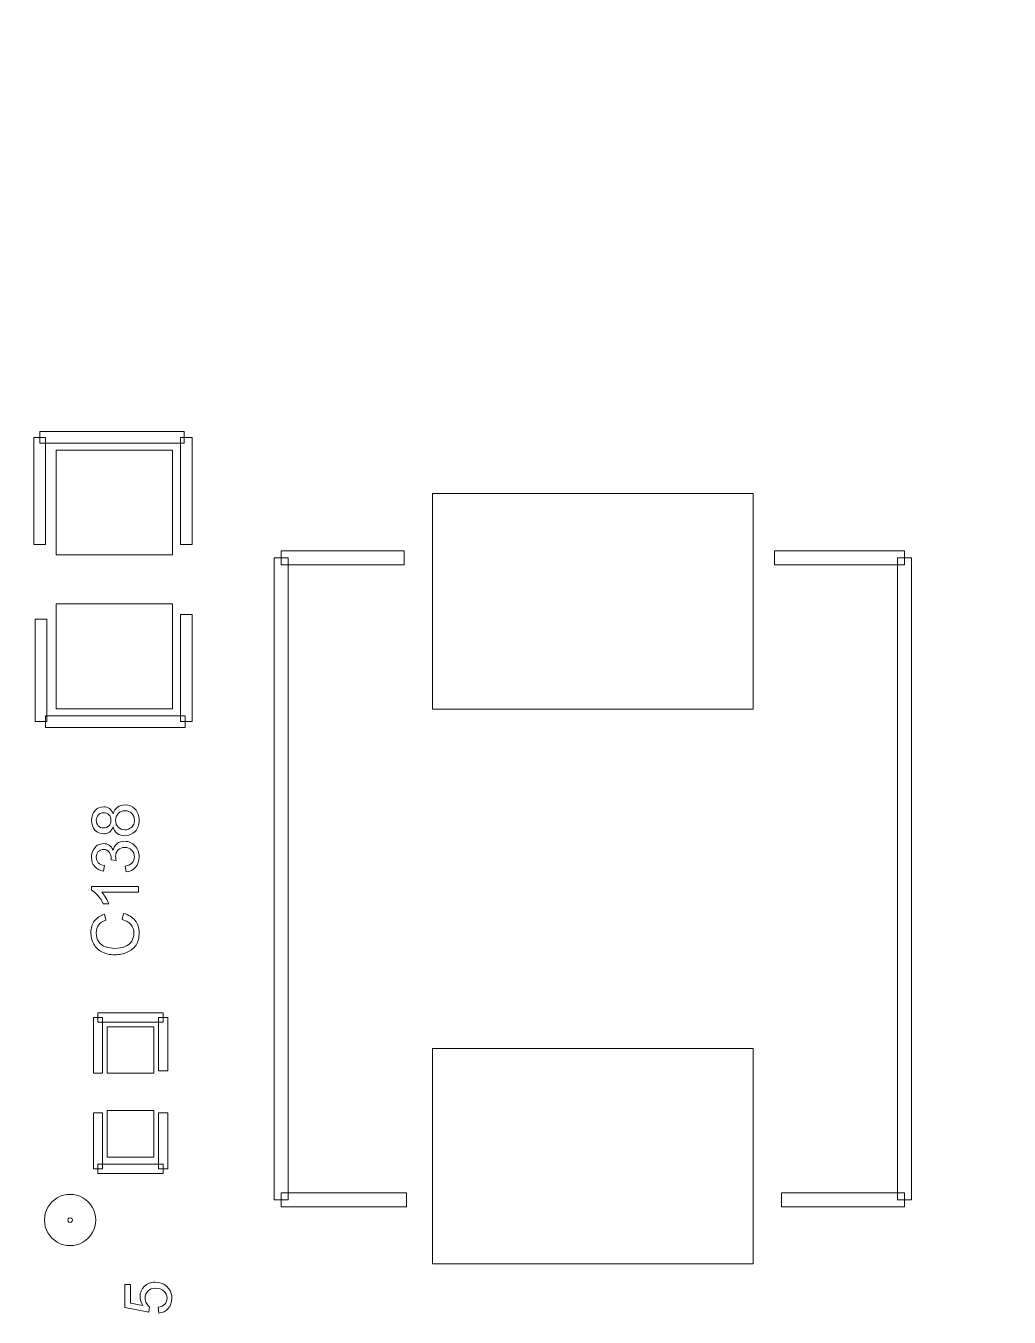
# Model space of a CAD drawing. Header units: millimetres. Extents: x -90 to 99, y -65 to 67.
# Drawn here: x 17.19 to 27.92, y -52.29 to -38.21 of the extents above; entities that cross this region are included whole.
import ezdxf

# ---------------------------------------------------------------- set-up
doc = ezdxf.new("R2010")
doc.units = ezdxf.units.MM
doc.header["$MEASUREMENT"] = 0
for name, color, linetype in [('BG_OUTLINE', 7, 'Continuous'), ('PG_SILKSCREEN_TOP', 7, 'Continuous'), ('PIN_TOP', 7, 'Continuous'), ('RD_SILKSCREEN_TOP', 7, 'Continuous')]:
    doc.layers.add(name, color=color, linetype=linetype)

msp = doc.modelspace()

# ---------------------------------------------------------------- linework, layer by layer
at = {"layer": 'BG_OUTLINE', "color": 3, "lineweight": 9}
msp.add_open_spline([(-71.7269, -61.8795), (-71.7269, -61.8795), (-71.7343, 42.2681), (-71.7343, 42.2681), (-71.7343, 42.2681), (-71.7348, 43.0066), (-71.4419, 43.715), (-70.92, 44.2375), (-70.92, 44.2375), (-70.3982, 44.76), (-69.6866, 45.0538), (-68.9482, 45.0543), (-68.9482, 45.0543), (-68.9482, 45.0543), (75.2046, 45.0543), (75.2046, 45.0543), (75.2046, 45.0543), (76.8319, 45.0552), (78.1763, 43.7805), (78.2661, 42.1556), (78.2661, 42.1556), (78.2661, 42.1556), (78.2661, 31.2814), (78.2661, 31.2814), (78.2661, 31.2814), (78.2661, 31.2814), (72.2646, 31.2814), (72.2646, 31.2814), (72.2646, 31.2814), (72.2646, 31.2814), (72.2646, 26.9814), (72.2646, 26.9814), (72.2646, 26.9814), (72.2646, 26.9814), (78.2661, 26.9814), (78.2661, 26.9814), (78.2661, 26.9814), (78.2661, 26.9814), (78.2661, 18.6553), (78.2661, 18.6553), (78.2661, 18.6553), (78.2661, 18.6553), (72.2496, 18.6553), (72.2496, 18.6553), (72.2496, 18.6553), (72.2496, 18.6553), (72.2496, 14.3553), (72.2496, 14.3553), (72.2496, 14.3553), (72.2496, 14.3553), (78.2661, 14.3553), (78.2661, 14.3553), (78.2661, 14.3553), (78.2661, 14.3553), (78.2661, 9.255), (78.2661, 9.255), (78.2661, 9.255), (78.2661, 9.255), (72.2648, 9.255), (72.2648, 9.255), (72.2648, 9.255), (72.2648, 9.255), (72.2648, 4.955), (72.2648, 4.955), (72.2648, 4.955), (72.2648, 4.955), (78.2661, 4.955), (78.2661, 4.955), (78.2661, 4.955), (78.2661, 4.955), (78.2661, -3.3762), (78.2661, -3.3762), (78.2661, -3.3762), (78.2661, -3.3762), (72.2445, -3.3762), (72.2445, -3.3762), (72.2445, -3.3762), (72.2445, -3.3762), (72.2445, -7.6762), (72.2445, -7.6762), (72.2445, -7.6762), (72.2445, -7.6762), (78.2661, -7.6762), (78.2661, -7.6762), (78.2661, -7.6762), (78.2661, -7.6762), (78.2661, -12.7615), (78.2661, -12.7615), (78.2661, -12.7615), (78.2661, -12.7615), (72.2651, -12.7615), (72.2651, -12.7615), (72.2651, -12.7615), (72.2651, -12.7615), (72.2651, -17.0615), (72.2651, -17.0615), (72.2651, -17.0615), (72.2651, -17.0615), (78.2661, -17.0615), (78.2661, -17.0615), (78.2661, -17.0615), (78.2661, -17.0615), (78.2661, -25.4097), (78.2661, -25.4097), (78.2661, -25.4097), (78.2661, -25.4097), (72.2656, -25.4097), (72.2656, -25.4097), (72.2656, -25.4097), (72.2656, -25.4097), (72.2656, -29.7097), (72.2656, -29.7097), (72.2656, -29.7097), (72.2656, -29.7097), (78.2661, -29.7097), (78.2661, -29.7097), (78.2661, -29.7097), (78.2661, -29.7097), (78.2661, -34.793), (78.2661, -34.793), (78.2661, -34.793), (78.2661, -34.793), (72.2679, -34.793), (72.2679, -34.793), (72.2679, -34.793), (72.2679, -34.793), (72.2679, -39.0929), (72.2679, -39.0929), (72.2679, -39.0929), (72.2679, -39.0929), (78.2661, -39.0929), (78.2661, -39.0929), (78.2661, -39.0929), (78.2661, -39.0929), (78.2661, -47.4269), (78.2661, -47.4269), (78.2661, -47.4269), (78.2661, -47.4269), (72.2679, -47.4269), (72.2679, -47.4269), (72.2679, -47.4269), (72.2679, -47.4269), (72.2679, -51.7269), (72.2679, -51.7269), (72.2679, -51.7269), (72.2679, -51.7269), (78.2661, -51.7269), (78.2661, -51.7269), (78.2661, -51.7269), (78.2661, -51.7269), (78.2661, -51.8138), (78.2661, -51.8138), (78.2661, -51.8138), (78.2661, -51.8138), (78.2656, -61.8468), (78.2656, -61.8468), (78.2656, -61.8468), (78.2661, -62.6669), (77.9407, -63.4536), (77.3612, -64.0339), (77.3612, -64.0339), (76.7817, -64.6142), (75.9915, -64.9405), (75.1713, -64.941), (75.1713, -64.941), (75.1713, -64.941), (-68.6609, -64.9456), (-68.6609, -64.9456), (-68.6609, -64.9456), (-69.4735, -64.9461), (-70.2531, -64.6237), (-70.8281, -64.0495), (-70.8281, -64.0495), (-71.4031, -63.4752), (-71.7264, -62.6922), (-71.7269, -61.8795)], degree=3, knots=[0, 0, 0, 0, 0.0227273, 0.0227273, 0.0227273, 0.0227273, 0.0454545, 0.0454545, 0.0454545, 0.0454545, 0.0681818, 0.0681818, 0.0681818, 0.0681818, 0.0909091, 0.0909091, 0.0909091, 0.0909091, 0.1136364, 0.1136364, 0.1136364, 0.1136364, 0.1363636, 0.1363636, 0.1363636, 0.1363636, 0.1590909, 0.1590909, 0.1590909, 0.1590909, 0.1818182, 0.1818182, 0.1818182, 0.1818182, 0.2045455, 0.2045455, 0.2045455, 0.2045455, 0.2272727, 0.2272727, 0.2272727, 0.2272727, 0.25, 0.25, 0.25, 0.25, 0.2727273, 0.2727273, 0.2727273, 0.2727273, 0.2954545, 0.2954545, 0.2954545, 0.2954545, 0.3181818, 0.3181818, 0.3181818, 0.3181818, 0.3409091, 0.3409091, 0.3409091, 0.3409091, 0.3636364, 0.3636364, 0.3636364, 0.3636364, 0.3863636, 0.3863636, 0.3863636, 0.3863636, 0.4090909, 0.4090909, 0.4090909, 0.4090909, 0.4318182, 0.4318182, 0.4318182, 0.4318182, 0.4545455, 0.4545455, 0.4545455, 0.4545455, 0.4772727, 0.4772727, 0.4772727, 0.4772727, 0.5, 0.5, 0.5, 0.5, 0.5227273, 0.5227273, 0.5227273, 0.5227273, 0.5454545, 0.5454545, 0.5454545, 0.5454545, 0.5681818, 0.5681818, 0.5681818, 0.5681818, 0.5909091, 0.5909091, 0.5909091, 0.5909091, 0.6136364, 0.6136364, 0.6136364, 0.6136364, 0.6363636, 0.6363636, 0.6363636, 0.6363636, 0.6590909, 0.6590909, 0.6590909, 0.6590909, 0.6818182, 0.6818182, 0.6818182, 0.6818182, 0.7045455, 0.7045455, 0.7045455, 0.7045455, 0.7272727, 0.7272727, 0.7272727, 0.7272727, 0.75, 0.75, 0.75, 0.75, 0.7727273, 0.7727273, 0.7727273, 0.7727273, 0.7954545, 0.7954545, 0.7954545, 0.7954545, 0.8181818, 0.8181818, 0.8181818, 0.8181818, 0.8409091, 0.8409091, 0.8409091, 0.8409091, 0.8636364, 0.8636364, 0.8636364, 0.8636364, 0.8863636, 0.8863636, 0.8863636, 0.8863636, 0.9090909, 0.9090909, 0.9090909, 0.9090909, 0.9318182, 0.9318182, 0.9318182, 0.9318182, 0.9545455, 0.9545455, 0.9545455, 0.9545455, 0.9772727, 0.9772727, 0.9772727, 0.9772727, 1, 1, 1, 1], dxfattribs=at)
at = {"layer": 'PG_SILKSCREEN_TOP', "color": 6, "lineweight": 9}
for points, knots in [([(17.3434, -42.7587), (17.3434, -42.7587), (17.3434, -42.6317), (17.3434, -42.6317), (17.3434, -42.6317), (17.3434, -42.6317), (18.9182, -42.6317), (18.9182, -42.6317), (18.9182, -42.6317), (18.9182, -42.6317), (18.9182, -42.7587), (18.9182, -42.7587), (18.9182, -42.7587), (18.9182, -42.7587), (17.3434, -42.7587), (17.3434, -42.7587)], [0, 0, 0, 0, 0.25, 0.25, 0.25, 0.25, 0.5, 0.5, 0.5, 0.5, 0.75, 0.75, 0.75, 0.75, 1, 1, 1, 1]), ([(17.4069, -43.8636), (17.4069, -43.8636), (17.2799, -43.8636), (17.2799, -43.8636), (17.2799, -43.8636), (17.2799, -43.8636), (17.2799, -42.6952), (17.2799, -42.6952), (17.2799, -42.6952), (17.2799, -42.6952), (17.4069, -42.6952), (17.4069, -42.6952), (17.4069, -42.6952), (17.4069, -42.6952), (17.4069, -43.8636), (17.4069, -43.8636)], [0, 0, 0, 0, 0.25, 0.25, 0.25, 0.25, 0.5, 0.5, 0.5, 0.5, 0.75, 0.75, 0.75, 0.75, 1, 1, 1, 1]), ([(18.8801, -42.6952), (18.8801, -42.6952), (19.0071, -42.6952), (19.0071, -42.6952), (19.0071, -42.6952), (19.0071, -42.6952), (19.0071, -43.8636), (19.0071, -43.8636), (19.0071, -43.8636), (19.0071, -43.8636), (18.8801, -43.8636), (18.8801, -43.8636), (18.8801, -43.8636), (18.8801, -43.8636), (18.8801, -42.6952), (18.8801, -42.6952)], [0, 0, 0, 0, 0.25, 0.25, 0.25, 0.25, 0.5, 0.5, 0.5, 0.5, 0.75, 0.75, 0.75, 0.75, 1, 1, 1, 1]), ([(19.9759, -44.0845), (19.9759, -44.0845), (19.9759, -43.9321), (19.9759, -43.9321), (19.9759, -43.9321), (19.9759, -43.9321), (21.3185, -43.9321), (21.3185, -43.9321), (21.3185, -43.9321), (21.3185, -43.9321), (21.3185, -44.0845), (21.3185, -44.0845), (21.3185, -44.0845), (21.3185, -44.0845), (19.9759, -44.0845), (19.9759, -44.0845)], [0, 0, 0, 0, 0.25, 0.25, 0.25, 0.25, 0.5, 0.5, 0.5, 0.5, 0.75, 0.75, 0.75, 0.75, 1, 1, 1, 1]), ([(25.3571, -44.0845), (25.3571, -44.0845), (25.3571, -43.9321), (25.3571, -43.9321), (25.3571, -43.9321), (25.3571, -43.9321), (26.776, -43.9321), (26.776, -43.9321), (26.776, -43.9321), (26.776, -43.9321), (26.776, -44.0845), (26.776, -44.0845), (26.776, -44.0845), (26.776, -44.0845), (25.3571, -44.0845), (25.3571, -44.0845)], [0, 0, 0, 0, 0.25, 0.25, 0.25, 0.25, 0.5, 0.5, 0.5, 0.5, 0.75, 0.75, 0.75, 0.75, 1, 1, 1, 1]), ([(20.0521, -51.0086), (20.0521, -51.0086), (19.8997, -51.0086), (19.8997, -51.0086), (19.8997, -51.0086), (19.8997, -51.0086), (19.8997, -44.0083), (19.8997, -44.0083), (19.8997, -44.0083), (19.8997, -44.0083), (20.0521, -44.0083), (20.0521, -44.0083), (20.0521, -44.0083), (20.0521, -44.0083), (20.0521, -51.0086), (20.0521, -51.0086)], [0, 0, 0, 0, 0.25, 0.25, 0.25, 0.25, 0.5, 0.5, 0.5, 0.5, 0.75, 0.75, 0.75, 0.75, 1, 1, 1, 1]), ([(26.6998, -44.0083), (26.6998, -44.0083), (26.8522, -44.0083), (26.8522, -44.0083), (26.8522, -44.0083), (26.8522, -44.0083), (26.8522, -51.0086), (26.8522, -51.0086), (26.8522, -51.0086), (26.8522, -51.0086), (26.6998, -51.0086), (26.6998, -51.0086), (26.6998, -51.0086), (26.6998, -51.0086), (26.6998, -44.0083), (26.6998, -44.0083)], [0, 0, 0, 0, 0.25, 0.25, 0.25, 0.25, 0.5, 0.5, 0.5, 0.5, 0.75, 0.75, 0.75, 0.75, 1, 1, 1, 1]), ([(19.0071, -45.794), (19.0071, -45.794), (18.8801, -45.794), (18.8801, -45.794), (18.8801, -45.794), (18.8801, -45.794), (18.8801, -44.6256), (18.8801, -44.6256), (18.8801, -44.6256), (18.8801, -44.6256), (19.0071, -44.6256), (19.0071, -44.6256), (19.0071, -44.6256), (19.0071, -44.6256), (19.0071, -45.794), (19.0071, -45.794)], [0, 0, 0, 0, 0.25, 0.25, 0.25, 0.25, 0.5, 0.5, 0.5, 0.5, 0.75, 0.75, 0.75, 0.75, 1, 1, 1, 1]), ([(17.2926, -44.6764), (17.2926, -44.6764), (17.4196, -44.6764), (17.4196, -44.6764), (17.4196, -44.6764), (17.4196, -44.6764), (17.4196, -45.794), (17.4196, -45.794), (17.4196, -45.794), (17.4196, -45.794), (17.2926, -45.794), (17.2926, -45.794), (17.2926, -45.794), (17.2926, -45.794), (17.2926, -44.6764), (17.2926, -44.6764)], [0, 0, 0, 0, 0.25, 0.25, 0.25, 0.25, 0.5, 0.5, 0.5, 0.5, 0.75, 0.75, 0.75, 0.75, 1, 1, 1, 1]), ([(17.4069, -45.8575), (17.4069, -45.8575), (17.4069, -45.7305), (17.4069, -45.7305), (17.4069, -45.7305), (17.4069, -45.7305), (18.9309, -45.7305), (18.9309, -45.7305), (18.9309, -45.7305), (18.9309, -45.7305), (18.9309, -45.8575), (18.9309, -45.8575), (18.9309, -45.8575), (18.9309, -45.8575), (17.4069, -45.8575), (17.4069, -45.8575)], [0, 0, 0, 0, 0.25, 0.25, 0.25, 0.25, 0.5, 0.5, 0.5, 0.5, 0.75, 0.75, 0.75, 0.75, 1, 1, 1, 1]), ([(17.9784, -49.0706), (17.9784, -49.0706), (17.9784, -48.969), (17.9784, -48.969), (17.9784, -48.969), (17.9784, -48.969), (18.6896, -48.969), (18.6896, -48.969), (18.6896, -48.969), (18.6896, -48.969), (18.6896, -49.0706), (18.6896, -49.0706), (18.6896, -49.0706), (18.6896, -49.0706), (17.9784, -49.0706), (17.9784, -49.0706)], [0, 0, 0, 0, 0.25, 0.25, 0.25, 0.25, 0.5, 0.5, 0.5, 0.5, 0.75, 0.75, 0.75, 0.75, 1, 1, 1, 1]), ([(18.0292, -49.6294), (18.0292, -49.6294), (17.9276, -49.6294), (17.9276, -49.6294), (17.9276, -49.6294), (17.9276, -49.6294), (17.9276, -49.0198), (17.9276, -49.0198), (17.9276, -49.0198), (17.9276, -49.0198), (18.0292, -49.0198), (18.0292, -49.0198), (18.0292, -49.0198), (18.0292, -49.0198), (18.0292, -49.6294), (18.0292, -49.6294)], [0, 0, 0, 0, 0.25, 0.25, 0.25, 0.25, 0.5, 0.5, 0.5, 0.5, 0.75, 0.75, 0.75, 0.75, 1, 1, 1, 1]), ([(18.6388, -49.0198), (18.6388, -49.0198), (18.7404, -49.0198), (18.7404, -49.0198), (18.7404, -49.0198), (18.7404, -49.0198), (18.7404, -49.604), (18.7404, -49.604), (18.7404, -49.604), (18.7404, -49.604), (18.6388, -49.604), (18.6388, -49.604), (18.6388, -49.604), (18.6388, -49.604), (18.6388, -49.0198), (18.6388, -49.0198)], [0, 0, 0, 0, 0.25, 0.25, 0.25, 0.25, 0.5, 0.5, 0.5, 0.5, 0.75, 0.75, 0.75, 0.75, 1, 1, 1, 1]), ([(18.0292, -50.6708), (18.0292, -50.6708), (17.9276, -50.6708), (17.9276, -50.6708), (17.9276, -50.6708), (17.9276, -50.6708), (17.9276, -50.0612), (17.9276, -50.0612), (17.9276, -50.0612), (17.9276, -50.0612), (18.0292, -50.0612), (18.0292, -50.0612), (18.0292, -50.0612), (18.0292, -50.0612), (18.0292, -50.6708), (18.0292, -50.6708)], [0, 0, 0, 0, 0.25, 0.25, 0.25, 0.25, 0.5, 0.5, 0.5, 0.5, 0.75, 0.75, 0.75, 0.75, 1, 1, 1, 1]), ([(18.7404, -50.6708), (18.7404, -50.6708), (18.6388, -50.6708), (18.6388, -50.6708), (18.6388, -50.6708), (18.6388, -50.6708), (18.6388, -50.0612), (18.6388, -50.0612), (18.6388, -50.0612), (18.6388, -50.0612), (18.7404, -50.0612), (18.7404, -50.0612), (18.7404, -50.0612), (18.7404, -50.0612), (18.7404, -50.6708), (18.7404, -50.6708)], [0, 0, 0, 0, 0.25, 0.25, 0.25, 0.25, 0.5, 0.5, 0.5, 0.5, 0.75, 0.75, 0.75, 0.75, 1, 1, 1, 1]), ([(17.9784, -50.7216), (17.9784, -50.7216), (17.9784, -50.62), (17.9784, -50.62), (17.9784, -50.62), (17.9784, -50.62), (18.6896, -50.62), (18.6896, -50.62), (18.6896, -50.62), (18.6896, -50.62), (18.6896, -50.7216), (18.6896, -50.7216), (18.6896, -50.7216), (18.6896, -50.7216), (17.9784, -50.7216), (17.9784, -50.7216)], [0, 0, 0, 0, 0.25, 0.25, 0.25, 0.25, 0.5, 0.5, 0.5, 0.5, 0.75, 0.75, 0.75, 0.75, 1, 1, 1, 1]), ([(17.3942, -51.2296), (17.3942, -51.1297), (17.4475, -51.0375), (17.5339, -50.9876), (17.5339, -50.9876), (17.6204, -50.9377), (17.7269, -50.9377), (17.8133, -50.9876), (17.8133, -50.9876), (17.8998, -51.0375), (17.953, -51.1297), (17.953, -51.2296)], [0, 0, 0, 0, 0.3333333, 0.3333333, 0.3333333, 0.3333333, 0.6666667, 0.6666667, 0.6666667, 0.6666667, 1, 1, 1, 1]), ([(21.3439, -50.9324), (21.3439, -50.9324), (21.3439, -51.0848), (21.3439, -51.0848), (21.3439, -51.0848), (21.3439, -51.0848), (19.9759, -51.0848), (19.9759, -51.0848), (19.9759, -51.0848), (19.9759, -51.0848), (19.9759, -50.9324), (19.9759, -50.9324), (19.9759, -50.9324), (19.9759, -50.9324), (21.3439, -50.9324), (21.3439, -50.9324)], [0, 0, 0, 0, 0.25, 0.25, 0.25, 0.25, 0.5, 0.5, 0.5, 0.5, 0.75, 0.75, 0.75, 0.75, 1, 1, 1, 1]), ([(26.776, -50.9324), (26.776, -50.9324), (26.776, -51.0848), (26.776, -51.0848), (26.776, -51.0848), (26.776, -51.0848), (25.4333, -51.0848), (25.4333, -51.0848), (25.4333, -51.0848), (25.4333, -51.0848), (25.4333, -50.9324), (25.4333, -50.9324), (25.4333, -50.9324), (25.4333, -50.9324), (26.776, -50.9324), (26.776, -50.9324)], [0, 0, 0, 0, 0.25, 0.25, 0.25, 0.25, 0.5, 0.5, 0.5, 0.5, 0.75, 0.75, 0.75, 0.75, 1, 1, 1, 1]), ([(17.953, -51.2296), (17.953, -51.3294), (17.8998, -51.4216), (17.8133, -51.4715), (17.8133, -51.4715), (17.7269, -51.5214), (17.6204, -51.5214), (17.5339, -51.4715), (17.5339, -51.4715), (17.4475, -51.4216), (17.3942, -51.3294), (17.3942, -51.2296)], [0, 0, 0, 0, 0.3333333, 0.3333333, 0.3333333, 0.3333333, 0.6666667, 0.6666667, 0.6666667, 0.6666667, 1, 1, 1, 1]), ([(17.699, -51.2296), (17.699, -51.2205), (17.6942, -51.2121), (17.6863, -51.2076), (17.6863, -51.2076), (17.6785, -51.203), (17.6688, -51.203), (17.6609, -51.2076), (17.6609, -51.2076), (17.6531, -51.2121), (17.6482, -51.2205), (17.6482, -51.2296)], [0, 0, 0, 0, 0.3333333, 0.3333333, 0.3333333, 0.3333333, 0.6666667, 0.6666667, 0.6666667, 0.6666667, 1, 1, 1, 1]), ([(17.6482, -51.2296), (17.6482, -51.2386), (17.6531, -51.247), (17.6609, -51.2516), (17.6609, -51.2516), (17.6688, -51.2561), (17.6785, -51.2561), (17.6863, -51.2516), (17.6863, -51.2516), (17.6942, -51.247), (17.699, -51.2386), (17.699, -51.2296)], [0, 0, 0, 0, 0.3333333, 0.3333333, 0.3333333, 0.3333333, 0.6666667, 0.6666667, 0.6666667, 0.6666667, 1, 1, 1, 1])]:
    msp.add_open_spline(points, degree=3, knots=knots, dxfattribs=at)
at = {"layer": 'PIN_TOP', "lineweight": 9}
for points in [[(18.7912, -43.9779), (18.7912, -43.9779), (17.5212, -43.9779), (17.5212, -43.9779), (17.5212, -43.9779), (17.5212, -43.9779), (17.5212, -42.8349), (17.5212, -42.8349), (17.5212, -42.8349), (17.5212, -42.8349), (18.7912, -42.8349), (18.7912, -42.8349), (18.7912, -42.8349), (18.7912, -42.8349), (18.7912, -43.9779), (18.7912, -43.9779)], [(25.126, -45.6583), (25.126, -45.6583), (21.6258, -45.6583), (21.6258, -45.6583), (21.6258, -45.6583), (21.6258, -45.6583), (21.6258, -43.3088), (21.6258, -43.3088), (21.6258, -43.3088), (21.6258, -43.3088), (25.126, -43.3088), (25.126, -43.3088), (25.126, -43.3088), (25.126, -43.3088), (25.126, -45.6583), (25.126, -45.6583)], [(18.7912, -45.6543), (18.7912, -45.6543), (17.5212, -45.6543), (17.5212, -45.6543), (17.5212, -45.6543), (17.5212, -45.6543), (17.5212, -44.5113), (17.5212, -44.5113), (17.5212, -44.5113), (17.5212, -44.5113), (18.7912, -44.5113), (18.7912, -44.5113), (18.7912, -44.5113), (18.7912, -44.5113), (18.7912, -45.6543), (18.7912, -45.6543)], [(18.588, -49.6294), (18.588, -49.6294), (18.08, -49.6294), (18.08, -49.6294), (18.08, -49.6294), (18.08, -49.6294), (18.08, -49.1214), (18.08, -49.1214), (18.08, -49.1214), (18.08, -49.1214), (18.588, -49.1214), (18.588, -49.1214), (18.588, -49.1214), (18.588, -49.1214), (18.588, -49.6294), (18.588, -49.6294)], [(25.126, -51.7081), (25.126, -51.7081), (21.6258, -51.7081), (21.6258, -51.7081), (21.6258, -51.7081), (21.6258, -51.7081), (21.6258, -49.3586), (21.6258, -49.3586), (21.6258, -49.3586), (21.6258, -49.3586), (25.126, -49.3586), (25.126, -49.3586), (25.126, -49.3586), (25.126, -49.3586), (25.126, -51.7081), (25.126, -51.7081)], [(18.588, -50.5438), (18.588, -50.5438), (18.08, -50.5438), (18.08, -50.5438), (18.08, -50.5438), (18.08, -50.5438), (18.08, -50.0358), (18.08, -50.0358), (18.08, -50.0358), (18.08, -50.0358), (18.588, -50.0358), (18.588, -50.0358), (18.588, -50.0358), (18.588, -50.0358), (18.588, -50.5438), (18.588, -50.5438)]]:
    msp.add_open_spline(points, degree=3, knots=[0, 0, 0, 0, 0.25, 0.25, 0.25, 0.25, 0.5, 0.5, 0.5, 0.5, 0.75, 0.75, 0.75, 0.75, 1, 1, 1, 1], dxfattribs=at)
at = {"layer": 'RD_SILKSCREEN_TOP', "color": 8, "lineweight": 9}
for points, knots in [([(18.1427, -46.9417), (18.1333, -46.9677), (18.1197, -46.9869), (18.1021, -46.9995), (18.1021, -46.9995), (18.0845, -47.0119), (18.0634, -47.0182), (18.0389, -47.0182), (18.0389, -47.0182), (18.0018, -47.0182), (17.9707, -47.0049), (17.9455, -46.9782), (17.9455, -46.9782), (17.9202, -46.9516), (17.9076, -46.9163), (17.9076, -46.872), (17.9076, -46.872), (17.9076, -46.8276), (17.9205, -46.7918), (17.9463, -46.7646), (17.9463, -46.7646), (17.9722, -46.7376), (18.0036, -46.7241), (18.0407, -46.7241), (18.0407, -46.7241), (18.0643, -46.7241), (18.0848, -46.7303), (18.1023, -46.7426), (18.1023, -46.7426), (18.1197, -46.755), (18.1333, -46.7738), (18.1427, -46.799), (18.1427, -46.799), (18.1529, -46.7678), (18.1693, -46.744), (18.192, -46.7277), (18.192, -46.7277), (18.2147, -46.7114), (18.2418, -46.7032), (18.2732, -46.7032), (18.2732, -46.7032), (18.3169, -46.7032), (18.3534, -46.7187), (18.383, -46.7494), (18.383, -46.7494), (18.4126, -46.7802), (18.4275, -46.8207), (18.4275, -46.871), (18.4275, -46.871), (18.4275, -46.9212), (18.4126, -46.9616), (18.3829, -46.9925), (18.3829, -46.9925), (18.3531, -47.0233), (18.316, -47.0387), (18.2716, -47.0387), (18.2716, -47.0387), (18.2385, -47.0387), (18.2108, -47.0303), (18.1884, -47.0134), (18.1884, -47.0134), (18.1661, -46.9967), (18.1508, -46.9728), (18.1427, -46.9417)], [0, 0, 0, 0, 0.0625, 0.0625, 0.0625, 0.0625, 0.125, 0.125, 0.125, 0.125, 0.1875, 0.1875, 0.1875, 0.1875, 0.25, 0.25, 0.25, 0.25, 0.3125, 0.3125, 0.3125, 0.3125, 0.375, 0.375, 0.375, 0.375, 0.4375, 0.4375, 0.4375, 0.4375, 0.5, 0.5, 0.5, 0.5, 0.5625, 0.5625, 0.5625, 0.5625, 0.625, 0.625, 0.625, 0.625, 0.6875, 0.6875, 0.6875, 0.6875, 0.75, 0.75, 0.75, 0.75, 0.8125, 0.8125, 0.8125, 0.8125, 0.875, 0.875, 0.875, 0.875, 0.9375, 0.9375, 0.9375, 0.9375, 1, 1, 1, 1]), ([(18.0368, -46.9543), (18.0608, -46.9543), (18.0805, -46.9465), (18.0958, -46.9311), (18.0958, -46.9311), (18.1111, -46.9155), (18.1188, -46.8954), (18.1188, -46.8706), (18.1188, -46.8706), (18.1188, -46.8466), (18.1112, -46.8268), (18.096, -46.8113), (18.096, -46.8113), (18.0809, -46.7959), (18.0623, -46.7884), (18.0403, -46.7884), (18.0403, -46.7884), (18.0173, -46.7884), (17.9981, -46.7962), (17.9825, -46.8121), (17.9825, -46.8121), (17.9668, -46.8279), (17.959, -46.8476), (17.959, -46.8713), (17.959, -46.8713), (17.959, -46.8952), (17.9667, -46.9149), (17.9819, -46.9307), (17.9819, -46.9307), (17.9972, -46.9465), (18.0155, -46.9543), (18.0368, -46.9543)], [0, 0, 0, 0, 0.125, 0.125, 0.125, 0.125, 0.25, 0.25, 0.25, 0.25, 0.375, 0.375, 0.375, 0.375, 0.5, 0.5, 0.5, 0.5, 0.625, 0.625, 0.625, 0.625, 0.75, 0.75, 0.75, 0.75, 0.875, 0.875, 0.875, 0.875, 1, 1, 1, 1]), ([(18.2719, -46.9745), (18.2897, -46.9745), (18.307, -46.9702), (18.3236, -46.9618), (18.3236, -46.9618), (18.3403, -46.9534), (18.3533, -46.9408), (18.3624, -46.9241), (18.3624, -46.9241), (18.3715, -46.9074), (18.3761, -46.8895), (18.3761, -46.8703), (18.3761, -46.8703), (18.3761, -46.8404), (18.3665, -46.8157), (18.3472, -46.7963), (18.3472, -46.7963), (18.328, -46.7769), (18.3036, -46.7671), (18.274, -46.7671), (18.274, -46.7671), (18.2438, -46.7671), (18.219, -46.7771), (18.1993, -46.7971), (18.1993, -46.7971), (18.1796, -46.8172), (18.1698, -46.8423), (18.1698, -46.8724), (18.1698, -46.8724), (18.1698, -46.9018), (18.1795, -46.9261), (18.1989, -46.9454), (18.1989, -46.9454), (18.2185, -46.9647), (18.2428, -46.9745), (18.2719, -46.9745)], [0, 0, 0, 0, 0.1111111, 0.1111111, 0.1111111, 0.1111111, 0.2222222, 0.2222222, 0.2222222, 0.2222222, 0.3333333, 0.3333333, 0.3333333, 0.3333333, 0.4444444, 0.4444444, 0.4444444, 0.4444444, 0.5555556, 0.5555556, 0.5555556, 0.5555556, 0.6666667, 0.6666667, 0.6666667, 0.6666667, 0.7777778, 0.7777778, 0.7777778, 0.7777778, 0.8888889, 0.8888889, 0.8888889, 0.8888889, 1, 1, 1, 1]), ([(18.2844, -47.4331), (18.2844, -47.4331), (18.2761, -47.3707), (18.2761, -47.3707), (18.2761, -47.3707), (18.3115, -47.3634), (18.337, -47.3512), (18.3527, -47.334), (18.3527, -47.334), (18.3683, -47.3167), (18.3761, -47.2957), (18.3761, -47.271), (18.3761, -47.271), (18.3761, -47.2416), (18.3659, -47.2167), (18.3455, -47.1964), (18.3455, -47.1964), (18.3252, -47.1763), (18.2999, -47.1661), (18.2698, -47.1661), (18.2698, -47.1661), (18.2411, -47.1661), (18.2174, -47.1754), (18.1988, -47.1942), (18.1988, -47.1942), (18.1802, -47.213), (18.1708, -47.2368), (18.1708, -47.2658), (18.1708, -47.2658), (18.1708, -47.2776), (18.1732, -47.2923), (18.1778, -47.3099), (18.1778, -47.3099), (18.1778, -47.3099), (18.1229, -47.3029), (18.1229, -47.3029), (18.1229, -47.3029), (18.1234, -47.2987), (18.1237, -47.2954), (18.1237, -47.2928), (18.1237, -47.2928), (18.1237, -47.2662), (18.1167, -47.2423), (18.1028, -47.221), (18.1028, -47.221), (18.0889, -47.1996), (18.0675, -47.189), (18.0385, -47.189), (18.0385, -47.189), (18.0157, -47.189), (17.9966, -47.1968), (17.9816, -47.2123), (17.9816, -47.2123), (17.9666, -47.2278), (17.959, -47.2479), (17.959, -47.2724), (17.959, -47.2724), (17.959, -47.2967), (17.9667, -47.317), (17.9819, -47.3331), (17.9819, -47.3331), (17.9972, -47.3493), (18.0202, -47.3598), (18.0508, -47.3644), (18.0508, -47.3644), (18.0508, -47.3644), (18.0396, -47.4268), (18.0396, -47.4268), (18.0396, -47.4268), (17.9977, -47.4193), (17.9652, -47.4018), (17.9422, -47.3748), (17.9422, -47.3748), (17.9192, -47.3477), (17.9076, -47.314), (17.9076, -47.2737), (17.9076, -47.2737), (17.9076, -47.246), (17.9136, -47.2204), (17.9255, -47.197), (17.9255, -47.197), (17.9374, -47.1737), (17.9537, -47.1558), (17.9743, -47.1433), (17.9743, -47.1433), (17.9949, -47.131), (18.0167, -47.1247), (18.04, -47.1247), (18.04, -47.1247), (18.0619, -47.1247), (18.0819, -47.1306), (18.1001, -47.1425), (18.1001, -47.1425), (18.1181, -47.1543), (18.1324, -47.1718), (18.1431, -47.1949), (18.1431, -47.1949), (18.15, -47.1648), (18.1644, -47.1414), (18.1864, -47.1247), (18.1864, -47.1247), (18.2082, -47.1081), (18.2355, -47.0998), (18.2684, -47.0998), (18.2684, -47.0998), (18.3128, -47.0998), (18.3505, -47.1159), (18.3815, -47.1484), (18.3815, -47.1484), (18.4124, -47.1808), (18.4278, -47.2218), (18.4278, -47.2713), (18.4278, -47.2713), (18.4278, -47.316), (18.4145, -47.3531), (18.3879, -47.3826), (18.3879, -47.3826), (18.3613, -47.4121), (18.3268, -47.429), (18.2844, -47.4331)], [0, 0, 0, 0, 0.0333333, 0.0333333, 0.0333333, 0.0333333, 0.0666667, 0.0666667, 0.0666667, 0.0666667, 0.1, 0.1, 0.1, 0.1, 0.1333333, 0.1333333, 0.1333333, 0.1333333, 0.1666667, 0.1666667, 0.1666667, 0.1666667, 0.2, 0.2, 0.2, 0.2, 0.2333333, 0.2333333, 0.2333333, 0.2333333, 0.2666667, 0.2666667, 0.2666667, 0.2666667, 0.3, 0.3, 0.3, 0.3, 0.3333333, 0.3333333, 0.3333333, 0.3333333, 0.3666667, 0.3666667, 0.3666667, 0.3666667, 0.4, 0.4, 0.4, 0.4, 0.4333333, 0.4333333, 0.4333333, 0.4333333, 0.4666667, 0.4666667, 0.4666667, 0.4666667, 0.5, 0.5, 0.5, 0.5, 0.5333333, 0.5333333, 0.5333333, 0.5333333, 0.5666667, 0.5666667, 0.5666667, 0.5666667, 0.6, 0.6, 0.6, 0.6, 0.6333333, 0.6333333, 0.6333333, 0.6333333, 0.6666667, 0.6666667, 0.6666667, 0.6666667, 0.7, 0.7, 0.7, 0.7, 0.7333333, 0.7333333, 0.7333333, 0.7333333, 0.7666667, 0.7666667, 0.7666667, 0.7666667, 0.8, 0.8, 0.8, 0.8, 0.8333333, 0.8333333, 0.8333333, 0.8333333, 0.8666667, 0.8666667, 0.8666667, 0.8666667, 0.9, 0.9, 0.9, 0.9, 0.9333333, 0.9333333, 0.9333333, 0.9333333, 0.9666667, 0.9666667, 0.9666667, 0.9666667, 1, 1, 1, 1]), ([(18.4188, -47.5936), (18.4188, -47.5936), (18.4188, -47.656), (18.4188, -47.656), (18.4188, -47.656), (18.4188, -47.656), (18.0205, -47.656), (18.0205, -47.656), (18.0205, -47.656), (18.0349, -47.6711), (18.0492, -47.6908), (18.0636, -47.7152), (18.0636, -47.7152), (18.0779, -47.7397), (18.0887, -47.7617), (18.0958, -47.7811), (18.0958, -47.7811), (18.0958, -47.7811), (18.0355, -47.7811), (18.0355, -47.7811), (18.0355, -47.7811), (18.019, -47.7461), (17.9991, -47.7155), (17.9757, -47.6894), (17.9757, -47.6894), (17.9523, -47.6633), (17.9296, -47.6447), (17.9076, -47.6338), (17.9076, -47.6338), (17.9076, -47.6338), (17.9076, -47.5936), (17.9076, -47.5936), (17.9076, -47.5936), (17.9076, -47.5936), (18.4188, -47.5936), (18.4188, -47.5936)], [0, 0, 0, 0, 0.1111111, 0.1111111, 0.1111111, 0.1111111, 0.2222222, 0.2222222, 0.2222222, 0.2222222, 0.3333333, 0.3333333, 0.3333333, 0.3333333, 0.4444444, 0.4444444, 0.4444444, 0.4444444, 0.5555556, 0.5555556, 0.5555556, 0.5555556, 0.6666667, 0.6666667, 0.6666667, 0.6666667, 0.7777778, 0.7777778, 0.7777778, 0.7777778, 0.8888889, 0.8888889, 0.8888889, 0.8888889, 1, 1, 1, 1]), ([(18.2403, -47.954), (18.2403, -47.954), (18.2574, -47.8866), (18.2574, -47.8866), (18.2574, -47.8866), (18.3126, -47.9007), (18.3548, -47.9262), (18.384, -47.9628), (18.384, -47.9628), (18.413, -47.9995), (18.4275, -48.0444), (18.4275, -48.0975), (18.4275, -48.0975), (18.4275, -48.1523), (18.4163, -48.1969), (18.394, -48.2313), (18.394, -48.2313), (18.3716, -48.2657), (18.3393, -48.2919), (18.2969, -48.3098), (18.2969, -48.3098), (18.2545, -48.3277), (18.209, -48.3367), (18.1604, -48.3367), (18.1604, -48.3367), (18.1074, -48.3367), (18.0612, -48.3266), (18.0217, -48.3063), (18.0217, -48.3063), (17.9822, -48.286), (17.9523, -48.2572), (17.9317, -48.2198), (17.9317, -48.2198), (17.9112, -48.1824), (17.901, -48.1413), (17.901, -48.0964), (17.901, -48.0964), (17.901, -48.0454), (17.914, -48.0026), (17.9399, -47.9679), (17.9399, -47.9679), (17.9659, -47.9332), (18.0023, -47.909), (18.0493, -47.8954), (18.0493, -47.8954), (18.0493, -47.8954), (18.065, -47.9616), (18.065, -47.9616), (18.065, -47.9616), (18.0279, -47.9735), (18.001, -47.9905), (17.984, -48.0131), (17.984, -48.0131), (17.9671, -48.0355), (17.9587, -48.0637), (17.9587, -48.0978), (17.9587, -48.0978), (17.9587, -48.1369), (17.968, -48.1695), (17.9867, -48.1958), (17.9867, -48.1958), (18.0056, -48.2222), (18.0307, -48.2406), (18.0624, -48.2512), (18.0624, -48.2512), (18.0939, -48.2619), (18.1265, -48.2672), (18.16, -48.2672), (18.16, -48.2672), (18.2034, -48.2672), (18.2411, -48.2609), (18.2735, -48.2484), (18.2735, -48.2484), (18.3057, -48.2357), (18.3299, -48.2161), (18.3459, -48.1894), (18.3459, -48.1894), (18.3619, -48.1628), (18.3698, -48.134), (18.3698, -48.1029), (18.3698, -48.1029), (18.3698, -48.0652), (18.3589, -48.0333), (18.3372, -48.0071), (18.3372, -48.0071), (18.3154, -47.9809), (18.2831, -47.9633), (18.2403, -47.954)], [0, 0, 0, 0, 0.0454545, 0.0454545, 0.0454545, 0.0454545, 0.0909091, 0.0909091, 0.0909091, 0.0909091, 0.1363636, 0.1363636, 0.1363636, 0.1363636, 0.1818182, 0.1818182, 0.1818182, 0.1818182, 0.2272727, 0.2272727, 0.2272727, 0.2272727, 0.2727273, 0.2727273, 0.2727273, 0.2727273, 0.3181818, 0.3181818, 0.3181818, 0.3181818, 0.3636364, 0.3636364, 0.3636364, 0.3636364, 0.4090909, 0.4090909, 0.4090909, 0.4090909, 0.4545455, 0.4545455, 0.4545455, 0.4545455, 0.5, 0.5, 0.5, 0.5, 0.5454545, 0.5454545, 0.5454545, 0.5454545, 0.5909091, 0.5909091, 0.5909091, 0.5909091, 0.6363636, 0.6363636, 0.6363636, 0.6363636, 0.6818182, 0.6818182, 0.6818182, 0.6818182, 0.7272727, 0.7272727, 0.7272727, 0.7272727, 0.7727273, 0.7727273, 0.7727273, 0.7727273, 0.8181818, 0.8181818, 0.8181818, 0.8181818, 0.8636364, 0.8636364, 0.8636364, 0.8636364, 0.9090909, 0.9090909, 0.9090909, 0.9090909, 0.9545455, 0.9545455, 0.9545455, 0.9545455, 1, 1, 1, 1]), ([(18.6411, -52.245), (18.6411, -52.245), (18.6355, -52.1793), (18.6355, -52.1793), (18.6355, -52.1793), (18.6675, -52.1745), (18.6914, -52.1632), (18.7075, -52.1455), (18.7075, -52.1455), (18.7237, -52.1278), (18.7317, -52.1064), (18.7317, -52.0814), (18.7317, -52.0814), (18.7317, -52.0513), (18.7203, -52.0258), (18.6977, -52.0051), (18.6977, -52.0051), (18.675, -51.9842), (18.6448, -51.9738), (18.6074, -51.9738), (18.6074, -51.9738), (18.5717, -51.9738), (18.5436, -51.9837), (18.523, -52.0038), (18.523, -52.0038), (18.5024, -52.0238), (18.4921, -52.05), (18.4921, -52.0825), (18.4921, -52.0825), (18.4921, -52.1026), (18.4967, -52.1208), (18.5058, -52.137), (18.5058, -52.137), (18.5149, -52.1532), (18.5268, -52.1659), (18.5414, -52.1752), (18.5414, -52.1752), (18.5414, -52.1752), (18.5338, -52.2338), (18.5338, -52.2338), (18.5338, -52.2338), (18.5338, -52.2338), (18.2723, -52.1845), (18.2723, -52.1845), (18.2723, -52.1845), (18.2723, -52.1845), (18.2723, -51.9313), (18.2723, -51.9313), (18.2723, -51.9313), (18.2723, -51.9313), (18.332, -51.9313), (18.332, -51.9313), (18.332, -51.9313), (18.332, -51.9313), (18.332, -52.1345), (18.332, -52.1345), (18.332, -52.1345), (18.332, -52.1345), (18.4688, -52.162), (18.4688, -52.162), (18.4688, -52.162), (18.4475, -52.1314), (18.4368, -52.0993), (18.4368, -52.0658), (18.4368, -52.0658), (18.4368, -52.0213), (18.4522, -51.9839), (18.483, -51.9533), (18.483, -51.9533), (18.5139, -51.9227), (18.5535, -51.9074), (18.6018, -51.9074), (18.6018, -51.9074), (18.6479, -51.9074), (18.6878, -51.9209), (18.7213, -51.9477), (18.7213, -51.9477), (18.7624, -51.9804), (18.7831, -52.025), (18.7831, -52.0814), (18.7831, -52.0814), (18.7831, -52.1278), (18.7701, -52.1656), (18.7442, -52.1948), (18.7442, -52.1948), (18.7182, -52.2241), (18.6838, -52.2408), (18.6411, -52.245)], [0, 0, 0, 0, 0.0454545, 0.0454545, 0.0454545, 0.0454545, 0.0909091, 0.0909091, 0.0909091, 0.0909091, 0.1363636, 0.1363636, 0.1363636, 0.1363636, 0.1818182, 0.1818182, 0.1818182, 0.1818182, 0.2272727, 0.2272727, 0.2272727, 0.2272727, 0.2727273, 0.2727273, 0.2727273, 0.2727273, 0.3181818, 0.3181818, 0.3181818, 0.3181818, 0.3636364, 0.3636364, 0.3636364, 0.3636364, 0.4090909, 0.4090909, 0.4090909, 0.4090909, 0.4545455, 0.4545455, 0.4545455, 0.4545455, 0.5, 0.5, 0.5, 0.5, 0.5454545, 0.5454545, 0.5454545, 0.5454545, 0.5909091, 0.5909091, 0.5909091, 0.5909091, 0.6363636, 0.6363636, 0.6363636, 0.6363636, 0.6818182, 0.6818182, 0.6818182, 0.6818182, 0.7272727, 0.7272727, 0.7272727, 0.7272727, 0.7727273, 0.7727273, 0.7727273, 0.7727273, 0.8181818, 0.8181818, 0.8181818, 0.8181818, 0.8636364, 0.8636364, 0.8636364, 0.8636364, 0.9090909, 0.9090909, 0.9090909, 0.9090909, 0.9545455, 0.9545455, 0.9545455, 0.9545455, 1, 1, 1, 1])]:
    msp.add_open_spline(points, degree=3, knots=knots, dxfattribs=at)

doc.saveas('drawing.dxf')
